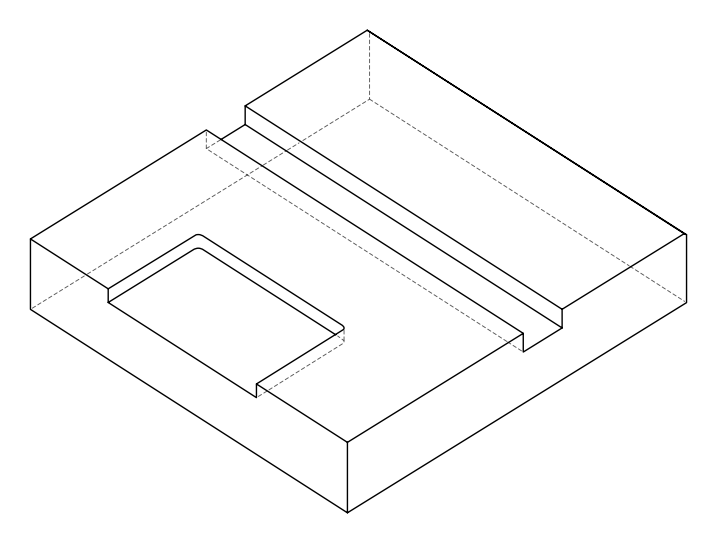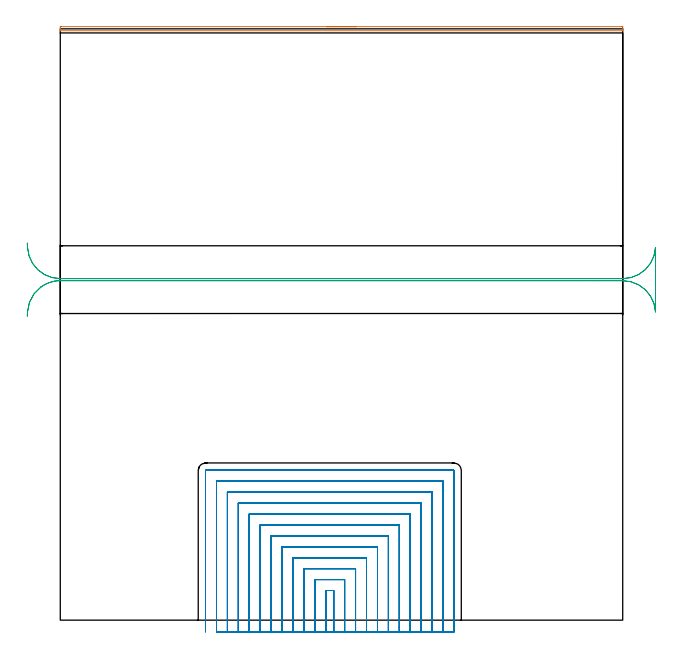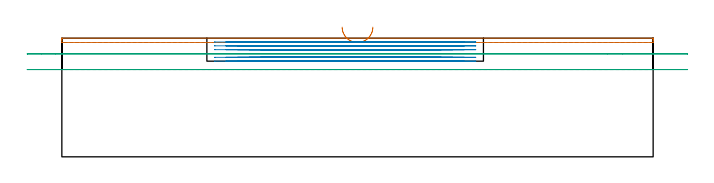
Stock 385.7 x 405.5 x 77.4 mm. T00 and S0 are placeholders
(PLAN: 3 operations, 2 tool changes, 64.5 min)
(1 AREA_MILL | FG_CHAMFER_SURFACE | UGT0205_001 | 3.24 min | 1512 mm3)
(2 MILL_SLOT | SLOT_PARTIAL_RECTANGULAR | NXT0201_013 | Follow Part, ap 2.5, ae 75% | 56.8 min | 291539 mm3)
(3 MILL_RECTANGULAR_SLOT | SLOT_RECTANGULAR | UGT0201_009 | Follow Part, ap 11.25, ae 75% | 4.43 min | 366943 mm3)
(TOOL UGT0205_001 | Chamfer Mill 20 x 3 x 45 deg. | D20 FL50 Z2)
(TOOL NXT0201_013 | ENDMILL 10mm | D10 FL30 Z4)
(TOOL UGT0201_009 | End Mill 45 mm | D45 FL63 Z6)
(OP 1 AREA_MILL)
G17 G21 G94 G90
T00 M6
G54
G17 G0 G90 X182.85 Y407. S1061 M3
G43 Z87.4 H0
Z84.6
G94 G1 X182.888 Z83.728 F250.
X183.002 Z82.863
X183.191 Z82.012
X183.453 Z81.18
X183.787 Z80.374
X184.19 Z79.6
X184.658 Z78.864
X185.19 Z78.172
X185.779 Z77.529
X186.422 Z76.94
X187.114 Z76.408
X187.85 Z75.94
X188.624 Z75.537
X189.43 Z75.203
X190.262 Z74.941
X191.114 Z74.752
X191.978 Z74.638
X192.85 Z74.6
X385.072
X385.26 Y406.999 Z74.601
X385.697 Y406.991 Z74.605
X385.7 Y406.844 Z74.753
Y405.6 Z75.995
Y404.883 Z76.716
Y404.616 Z76.984
X385.693 Y404.228 Z77.364
X385.69 Y404.203 Z77.388
X385.519 Y404.2 Z77.4
X0.181
X0.01 Y404.203 Z77.388
X0.007 Y404.228 Z77.364
X0. Y404.616 Z76.984
Y404.883 Z76.716
Y405.6 Z75.995
Y406.844 Z74.753
X0.002 Y406.991 Z74.605
X0.44 Y407. Z74.6
X192.85
X193.722 Z74.638
X194.586 Z74.752
X195.438 Z74.941
X196.27 Z75.203
X197.076 Z75.537
X197.85 Z75.94
X198.586 Z76.408
X199.278 Z76.94
X199.921 Z77.529
X200.51 Z78.172
X201.042 Z78.864
X201.51 Z79.6
X201.913 Z80.374
X202.247 Z81.18
X202.509 Z82.012
X202.698 Z82.863
X202.812 Z83.728
X202.85 Z84.6
G0 Z87.4
M5
M2
(OP 2 MILL_SLOT)
G17 G21 G94 G90
T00 M6
G54
G17 G0 G90 X187.5 Y-8. S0 M3
G43 Z87.4 H0
Z74.9
G94 G1 Y-5. F250.
Y20.3 F500.
X182.1
Y-5.
Y-8. F250.
X195.
Y-5.
Y27.8 F500.
X174.6
Y-5.
Y-8. F250.
X202.5
Y-5.
Y35.3 F500.
X167.1
Y-5.
Y-8. F250.
X210.
Y-5.
Y42.8 F500.
X159.6
Y-5.
Y-8. F250.
X217.5
Y-5.
Y50.3 F500.
X152.1
Y-5.
Y-8. F250.
X225.
Y-5.
Y57.8 F500.
X144.6
Y-5.
Y-8. F250.
X232.5
Y-5.
Y65.3 F500.
X137.1
Y-5.
Y-8. F250.
X240.
Y-5.
Y72.8 F500.
X129.6
Y-5.
Y-8. F250.
X247.5
Y-5.
Y80.3 F500.
X122.1
Y-5.
Y-8. F250.
X255.
Y-5.
Y87.8 F500.
X114.6
Y-5.
Y-8. F250.
X262.5
Y-5.
Y95.3 F500.
X107.1
Y-5.
Y-8. F250.
X270.
Y-5.
Y102.5 F500.
G3 X269.7 Y102.8 R0.3
G1 X99.9
G3 X99.6 Y102.5 R0.3
G1 Y-5.
Y-8. F250.
G0 X187.5 Z72.4
G1 Y-5.
Y20.3 F500.
X182.1
Y-5.
Y-8. F250.
X195.
Y-5.
Y27.8 F500.
X174.6
Y-5.
Y-8. F250.
X202.5
Y-5.
Y35.3 F500.
X167.1
Y-5.
Y-8. F250.
X210.
Y-5.
Y42.8 F500.
X159.6
Y-5.
Y-8. F250.
X217.5
Y-5.
Y50.3 F500.
X152.1
Y-5.
Y-8. F250.
X225.
Y-5.
Y57.8 F500.
X144.6
Y-5.
Y-8. F250.
X232.5
Y-5.
Y65.3 F500.
X137.1
Y-5.
Y-8. F250.
X240.
Y-5.
Y72.8 F500.
X129.6
Y-5.
Y-8. F250.
X247.5
Y-5.
Y80.3 F500.
X122.1
Y-5.
Y-8. F250.
X255.
Y-5.
Y87.8 F500.
X114.6
Y-5.
Y-8. F250.
X262.5
Y-5.
Y95.3 F500.
X107.1
Y-5.
Y-8. F250.
X270.
Y-5.
Y102.5 F500.
G3 X269.7 Y102.8 R0.3
G1 X99.9
G3 X99.6 Y102.5 R0.3
G1 Y-5.
Y-8. F250.
G0 X187.5 Z69.9
G1 Y-5.
Y20.3 F500.
X182.1
Y-5.
Y-8. F250.
X195.
Y-5.
Y27.8 F500.
X174.6
Y-5.
Y-8. F250.
X202.5
Y-5.
Y35.3 F500.
X167.1
Y-5.
Y-8. F250.
X210.
Y-5.
Y42.8 F500.
X159.6
Y-5.
Y-8. F250.
X217.5
Y-5.
Y50.3 F500.
X152.1
Y-5.
Y-8. F250.
X225.
Y-5.
Y57.8 F500.
X144.6
Y-5.
Y-8. F250.
X232.5
Y-5.
Y65.3 F500.
X137.1
Y-5.
Y-8. F250.
X240.
Y-5.
Y72.8 F500.
X129.6
Y-5.
Y-8. F250.
X247.5
Y-5.
Y80.3 F500.
X122.1
Y-5.
Y-8. F250.
X255.
Y-5.
Y87.8 F500.
X114.6
Y-5.
Y-8. F250.
X262.5
Y-5.
Y95.3 F500.
X107.1
Y-5.
Y-8. F250.
X270.
Y-5.
Y102.5 F500.
G3 X269.7 Y102.8 R0.3
G1 X99.9
G3 X99.6 Y102.5 R0.3
G1 Y-5.
Y-8. F250.
G0 X187.5 Z67.4
G1 Y-5.
Y20.3 F500.
X182.1
Y-5.
Y-8. F250.
X195.
Y-5.
Y27.8 F500.
X174.6
Y-5.
Y-8. F250.
X202.5
Y-5.
Y35.3 F500.
X167.1
Y-5.
Y-8. F250.
X210.
Y-5.
Y42.8 F500.
X159.6
Y-5.
Y-8. F250.
X217.5
Y-5.
Y50.3 F500.
X152.1
Y-5.
Y-8. F250.
X225.
Y-5.
Y57.8 F500.
X144.6
Y-5.
Y-8. F250.
X232.5
Y-5.
Y65.3 F500.
X137.1
Y-5.
Y-8. F250.
X240.
Y-5.
Y72.8 F500.
X129.6
Y-5.
Y-8. F250.
X247.5
Y-5.
Y80.3 F500.
X122.1
Y-5.
Y-8. F250.
X255.
Y-5.
Y87.8 F500.
X114.6
Y-5.
Y-8. F250.
X262.5
Y-5.
Y95.3 F500.
X107.1
Y-5.
Y-8. F250.
X270.
Y-5.
Y102.5 F500.
G3 X269.7 Y102.8 R0.3
G1 X99.9
G3 X99.6 Y102.5 R0.3
G1 Y-5.
Y-8. F250.
G0 X187.5 Z64.9
G1 Y-5.
Y20.3 F500.
X182.1
Y-5.
Y-8. F250.
X195.
Y-5.
Y27.8 F500.
X174.6
Y-5.
Y-8. F250.
X202.5
Y-5.
Y35.3 F500.
X167.1
Y-5.
Y-8. F250.
X210.
Y-5.
Y42.8 F500.
X159.6
Y-5.
Y-8. F250.
X217.5
Y-5.
Y50.3 F500.
X152.1
Y-5.
Y-8. F250.
X225.
Y-5.
Y57.8 F500.
X144.6
Y-5.
Y-8. F250.
X232.5
Y-5.
Y65.3 F500.
X137.1
Y-5.
Y-8. F250.
X240.
Y-5.
Y72.8 F500.
X129.6
Y-5.
Y-8. F250.
X247.5
Y-5.
Y80.3 F500.
X122.1
Y-5.
Y-8. F250.
X255.
Y-5.
Y87.8 F500.
X114.6
Y-5.
Y-8. F250.
X262.5
Y-5.
Y95.3 F500.
X107.1
Y-5.
Y-8. F250.
X270.
Y-5.
Y102.5 F500.
G3 X269.7 Y102.8 R0.3
G1 X99.9
G3 X99.6 Y102.5 R0.3
G1 Y-5.
Y-8. F250.
G0 X187.5 Z62.4
G1 Y-5.
Y20.3 F500.
X182.1
Y-5.
Y-8. F250.
X195.
Y-5.
Y27.8 F500.
X174.6
Y-5.
Y-8. F250.
X202.5
Y-5.
Y35.3 F500.
X167.1
Y-5.
Y-8. F250.
X210.
Y-5.
Y42.8 F500.
X159.6
Y-5.
Y-8. F250.
X217.5
Y-5.
Y50.3 F500.
X152.1
Y-5.
Y-8. F250.
X225.
Y-5.
Y57.8 F500.
X144.6
Y-5.
Y-8. F250.
X232.5
Y-5.
Y65.3 F500.
X137.1
Y-5.
Y-8. F250.
X240.
Y-5.
Y72.8 F500.
X129.6
Y-5.
Y-8. F250.
X247.5
Y-5.
Y80.3 F500.
X122.1
Y-5.
Y-8. F250.
X255.
Y-5.
Y87.8 F500.
X114.6
Y-5.
Y-8. F250.
X262.5
Y-5.
Y95.3 F500.
X107.1
Y-5.
Y-8. F250.
X270.
Y-5.
Y102.5 F500.
G3 X269.7 Y102.8 R0.3
G1 X99.9
G3 X99.6 Y102.5 R0.3
G1 Y-5.
Y-8. F250.
G0 Z87.4
M5
M2
(OP 3 MILL_RECTANGULAR_SLOT)
G17 G21 G94 G90
T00 M6
G54
G17 G0 G90 X-22.625 Y208.466 S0 M3
G43 Z87.4 H0
Z67.15
G94 G1 X-22.47 Y211.462 F250.
G2 X-13.261 Y228.477 R22.5 F500.
X-4.157 Y232.413 R22.5 F443.
X0. Y232.8 R22.5 F370.
G1 X355.819
X365.819 F408.
X385.7 F500.
G2 X408.17 Y211.462 R22.5
G1 X408.2
Y255.538
X408.17
G2 X385.7 Y234.2 R22.5
G1 X0.
G2 X-22.47 Y255.538 R22.5
G1 X-22.625 Y258.534 F250.
G0 Y208.465 Z56.9
G1 X-22.47 Y211.461
G2 X-13.261 Y228.477 R22.5 F500.
X-4.157 Y232.413 R22.5 F421.
X0. Y232.8 R22.5 F355.
G1 X365.819
X385.7 F500.
G2 X408.17 Y211.462 R22.5
G1 X408.2
Y255.538
X408.17
G2 X385.7 Y234.2 R22.5
G1 X0.
G2 X-22.47 Y255.539 R22.5
G1 X-22.625 Y258.535 F250.
G0 Z87.4
M5
M2
